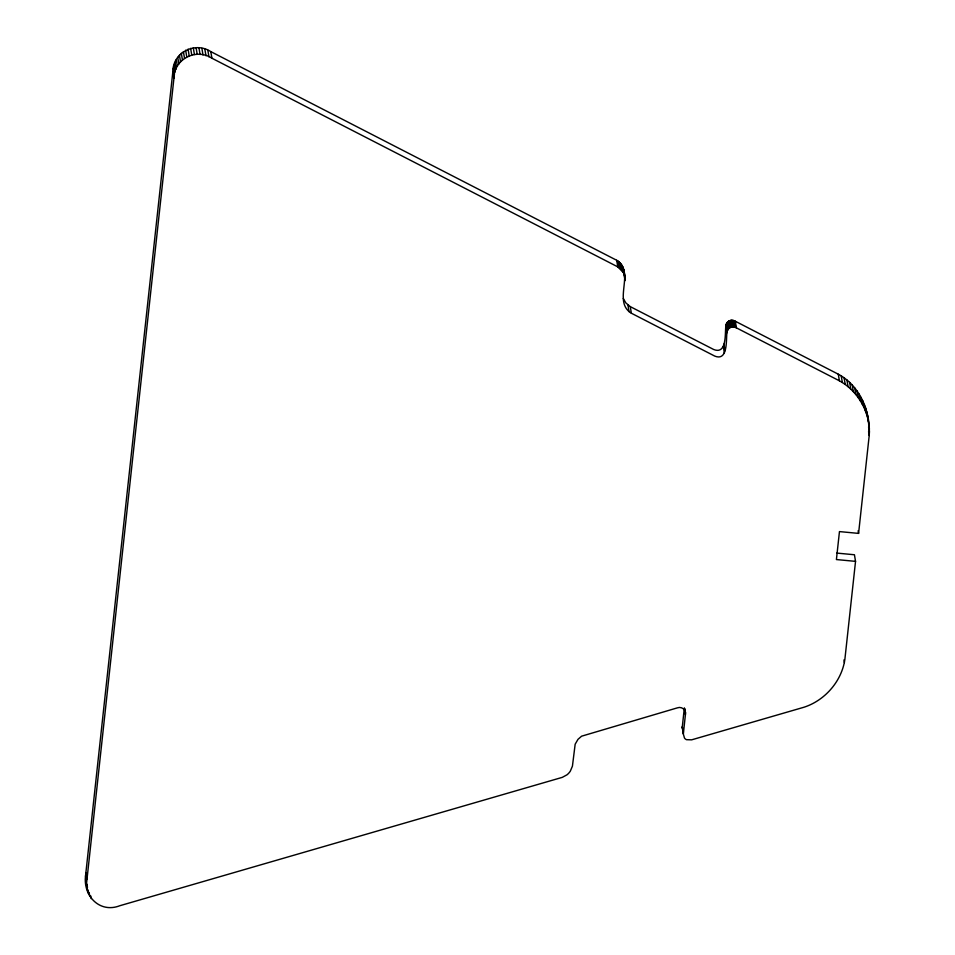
<?xml version="1.0" encoding="UTF-8"?>
<svg xmlns="http://www.w3.org/2000/svg" width="955" height="955" viewBox="0 0 955 955"><rect width="100%" height="100%" fill="white"/><g stroke="black" fill="none" stroke-linecap="round" stroke-linejoin="round"><path stroke-width="1.43" d="M85.556 875.783L172.867 71.494C172.831 52.489 195.214 41.196 210.804 51.618L616.703 260.285C635.6 272.378 612.227 301.47 631.362 313.228L714.734 356.084C728.14 361.527 725.979 339.789 726.922 332.818C726.922 328.066 732.509 325.249 736.412 327.851L839.385 380.794C858.545 391.299 870.96 413.658 869.217 435.504L858.581 533.391L839.457 531.589L836.413 559.558L855.537 561.361L844.889 659.248C841.797 681.19 824.893 700.528 803.895 707.261L691.623 739.839L686.502 739.683A5.169 5.026 -9.4 0 1 684.484 738.06L683.338 734.001L685.427 714.543C686.478 709.887 681.5 706.067 677.202 707.906L581.607 736.186L578.002 739.325L575.161 744.208L572.427 766.173L570.302 771.186A16.617 16.163 -9.4 0 1 567.055 774.768L562.304 777.358L119.757 905.746C99.63 913.565 82.942 895.73 85.556 875.783L87.072 888.46M86.654 882.384L173.953 78.083C173.929 59.079 196.3 47.786 211.903 58.219L617.801 266.875L623.496 272.688L625.262 280.555M683.386 731.458L682.252 727.4L684.329 707.953M623.305 298.473L625.847 302.926L630.276 306.627L713.648 349.482C727.053 354.926 724.881 333.188 725.836 326.216C725.824 321.465 731.423 318.648 735.314 321.25L838.287 374.193C856.862 384.077 867.534 404.753 869.11 425.262M836.795 553.088L854.439 554.76L855.537 561.361M87.514 887.326L85.974 881.859M866.663 411.51L867.761 418.111M868.537 423.483L869.408 428.759M865.612 407.928L866.71 414.518M868.573 426.909L869.444 432.185M864.323 404.359L865.421 410.96M868.561 431.541L869.217 435.504M862.807 400.861L863.893 407.451M861.064 397.435L862.162 404.037M859.13 394.117L860.216 400.718M856.993 390.929L858.091 397.531M854.689 387.897L855.787 394.499M852.23 385.044L853.328 391.646M849.64 382.394L850.726 388.995M846.93 379.971L848.016 386.572M844.113 377.786L845.211 384.388M841.236 375.852L842.322 382.454M838.287 374.193L839.385 380.794M858.139 530.753L858.581 533.391M843.957 659.905L844.399 662.543M735.314 321.25L736.412 327.851M734.574 320.904L735.672 327.505M733.834 320.641L734.92 327.243M733.094 320.438L734.18 327.04M732.354 320.331L733.452 326.92M731.637 320.283L732.736 326.885M730.945 320.331L732.043 326.92M730.277 320.438L731.363 327.04M729.632 320.629L730.73 327.231M729.035 320.904L730.121 327.505M728.462 321.25L729.56 327.851M727.949 321.656L729.035 328.257M727.471 322.145L728.57 328.747M727.053 322.695L728.152 329.284M726.683 323.291L727.782 329.893M726.385 323.96L727.471 330.561M726.134 324.664L727.233 331.266M725.955 325.428L727.042 332.03M725.836 326.216L726.922 332.818M723.89 344.122L724.976 350.724M723.293 346.57L724.379 353.171M630.276 306.627L631.362 313.228M623.806 269.608L625.31 278.872M623.221 267.818L625.31 279.731M622.839 266.946L623.925 273.548M622.397 266.087L623.496 272.688M621.92 265.263L623.006 271.865M621.383 264.463L622.481 271.065M627.948 305.075L629.035 311.664M620.81 263.711L621.896 270.301M620.189 262.995L621.287 269.597M619.544 262.327L620.643 268.928M618.864 261.73L619.962 268.319M618.16 261.181L619.258 267.782M617.443 260.691L618.53 267.293M616.703 260.285L617.801 266.875M684.771 708.885L685.463 712.967M684.604 708.467L685.475 713.743M684.544 709.267L685.427 714.543M682.3 726.6L683.398 733.189M682.252 727.4L683.338 734.001M210.804 51.618L211.903 58.219M207.844 50.245L208.93 56.846M204.859 49.159L205.958 55.76M201.899 48.383L202.985 54.984M198.974 47.905L200.061 54.507M196.109 47.75L197.196 54.351M193.316 47.905L194.414 54.507M190.642 48.371L191.728 54.972M188.075 49.147L189.174 55.748M185.652 50.221L186.75 56.823M183.396 51.594L184.494 58.195M181.319 53.253L182.417 59.855M179.433 55.175L180.519 61.777M177.749 57.36L178.848 63.961M176.293 59.783L177.391 66.384M175.063 62.433L176.162 69.035M174.085 65.274L175.171 71.876M173.344 68.306L174.443 74.908M172.867 71.494L173.953 78.083M90.785 895.981L91.214 898.619M85.771 872.572L86.857 879.173M89.125 892.424L89.782 896.387M87.956 889.965L88.612 893.928M85.628 878.887L87.705 891.278M867.474 415.103L868.31 422.158"/></g></svg>
